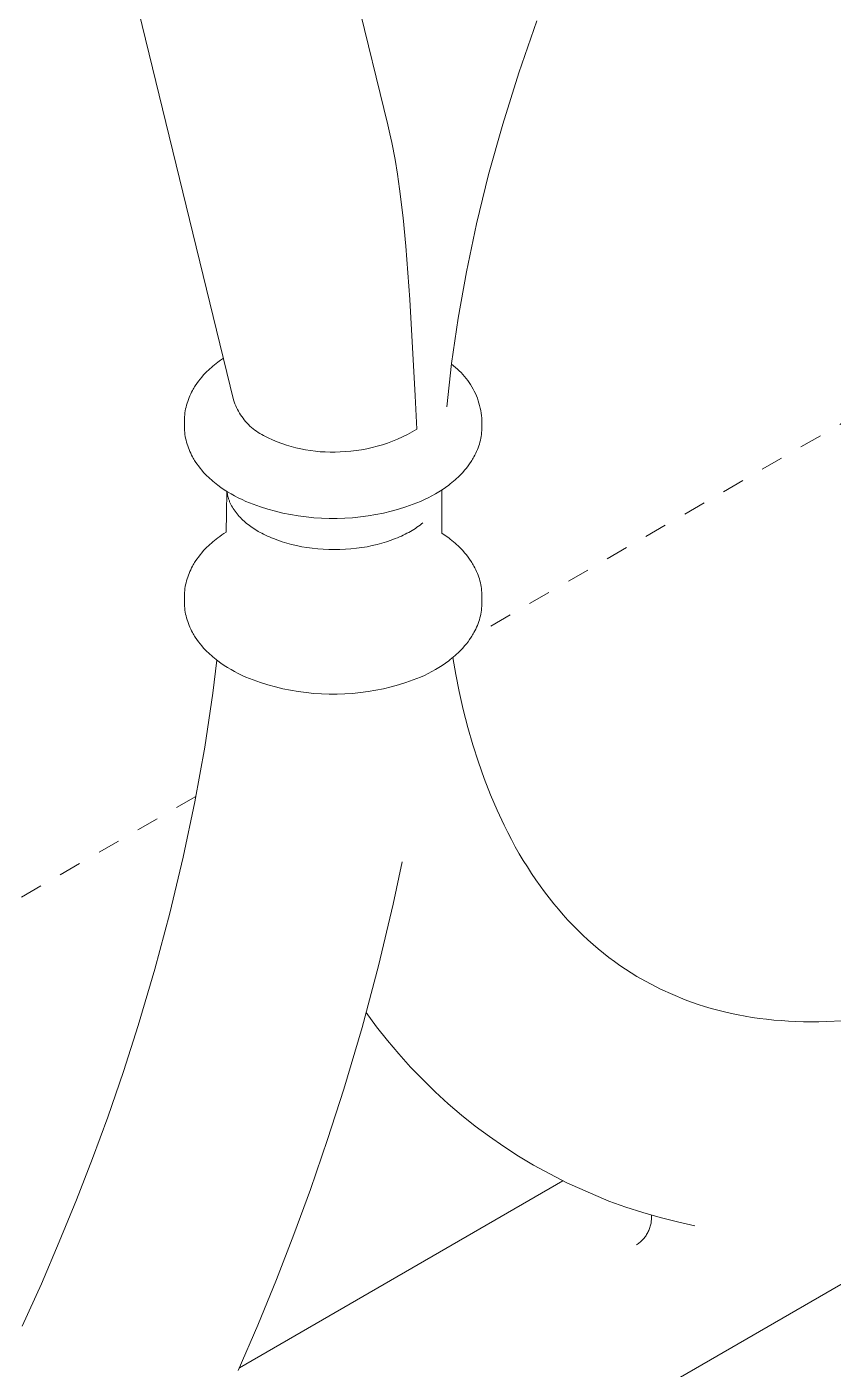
# Model space of a CAD drawing. Header units: inches. Extents: x -9 to 187, y -3 to 135.
# Drawn here: x 124.59 to 128.19, y 61.85 to 67.85 of the extents above; entities that cross this region are included whole.
import ezdxf

# ---------------------------------------------------------------- set-up
doc = ezdxf.new("R2010")
doc.units = ezdxf.units.IN
doc.linetypes.add('HIDDEN', pattern=[1.905, 1.27, -0.635])
doc.layers.add('ZANO_R', color=7, linetype='Continuous', lineweight=0)
doc.layers.add('ZANO_R_przerywana', color=250, linetype='HIDDEN', lineweight=0)

msp = doc.modelspace()

# ---------------------------------------------------------------- linework, layer by layer
at = {"layer": 'ZANO_R'}
for p, q in [((125.55959, 70.02469), (126.19834, 67.41243)), ((125.50918, 66.18356), (124.60643, 69.87553)), ((126.86407, 67.8759), (126.78338, 67.64362)), ((126.78338, 67.64362), (126.71164, 67.41471)), ((126.20795, 67.37122), (126.19834, 67.41243)), ((126.71164, 67.41471), (126.64881, 67.18998)), ((126.21615, 67.33277), (126.20795, 67.37122)), ((126.23056, 67.25656), (126.21615, 67.33277)), ((126.24127, 67.19125), (126.23056, 67.25656)), ((126.25076, 67.12574), (126.24127, 67.19125)), ((126.64881, 67.18998), (126.59475, 66.97018)), ((126.26651, 66.9965), (126.25076, 67.12574)), ((126.27899, 66.8695), (126.26651, 66.9965)), ((126.59475, 66.97018), (126.54928, 66.75597)), ((126.29682, 66.63246), (126.27899, 66.8695)), ((126.54928, 66.75597), (126.51216, 66.54798)), ((126.32027, 66.20194), (126.29682, 66.63246)), ((126.51216, 66.54798), (126.48306, 66.34672)), ((125.45093, 66.36117), (125.46361, 66.36993)), ((125.38418, 66.30424), (125.39039, 66.31052)), ((125.39039, 66.31052), (125.39677, 66.31672)), ((125.39677, 66.31672), (125.40332, 66.32283)), ((125.40332, 66.32283), (125.41004, 66.32886)), ((125.41004, 66.32886), (125.41692, 66.33479)), ((125.41692, 66.33479), (125.42396, 66.34064)), ((125.42396, 66.34064), (125.43115, 66.34639)), ((125.43115, 66.34639), (125.4385, 66.35205)), ((125.4385, 66.35205), (125.45093, 66.36117)), ((126.48306, 66.34672), (126.46166, 66.15259)), ((126.48253, 66.34249), (126.49166, 66.33567)), ((126.49166, 66.33567), (126.50056, 66.32854)), ((126.50056, 66.32854), (126.5092, 66.3211)), ((126.5092, 66.3211), (126.51758, 66.31336)), ((126.51758, 66.31336), (126.52568, 66.30534)), ((125.33797, 66.2465), (125.34471, 66.25653)), ((125.34471, 66.25653), (125.35185, 66.26641)), ((125.35185, 66.26641), (125.35937, 66.27613)), ((125.35937, 66.27613), (125.36727, 66.28567)), ((125.36727, 66.28567), (125.37554, 66.29504)), ((125.37554, 66.29504), (125.38418, 66.30424)), ((126.52568, 66.30534), (126.53351, 66.29705)), ((126.53351, 66.29705), (126.54104, 66.28849)), ((126.54104, 66.28849), (126.54827, 66.27967)), ((126.54827, 66.27967), (126.55519, 66.27061)), ((126.55519, 66.27061), (126.56179, 66.26131)), ((126.56179, 66.26131), (126.56806, 66.25179)), ((126.56806, 66.25179), (126.57401, 66.24206)), ((125.30709, 66.18529), (125.3103, 66.19357)), ((125.3103, 66.19357), (125.31377, 66.20179)), ((125.31377, 66.20179), (125.3175, 66.20992)), ((125.3175, 66.20992), (125.32148, 66.21799)), ((125.32148, 66.21799), (125.32572, 66.22597)), ((125.32572, 66.22597), (125.32862, 66.23116)), ((125.32862, 66.23116), (125.33164, 66.23631)), ((125.33164, 66.23631), (125.33475, 66.24142)), ((125.33475, 66.24142), (125.33797, 66.2465)), ((126.32796, 66.05245), (126.32027, 66.20194)), ((126.57401, 66.24206), (126.57961, 66.23213)), ((126.57961, 66.23213), (126.58486, 66.22201)), ((126.58486, 66.22201), (126.58976, 66.21172)), ((126.58976, 66.21172), (126.59431, 66.20126)), ((126.59431, 66.20126), (126.59848, 66.19065)), ((126.59848, 66.19065), (126.60229, 66.1799)), ((125.29215, 66.12559), (125.29345, 66.1343)), ((125.29345, 66.1343), (125.29504, 66.14296)), ((125.29504, 66.14296), (125.29691, 66.15156)), ((125.29691, 66.15156), (125.29905, 66.16007)), ((125.29905, 66.16007), (125.30146, 66.16854)), ((125.30146, 66.16854), (125.30414, 66.17695)), ((125.30414, 66.17695), (125.30709, 66.18529)), ((125.50918, 66.18356), (125.51209, 66.17473)), ((125.51209, 66.17473), (125.5153, 66.16601)), ((125.5153, 66.16601), (125.51881, 66.15741)), ((125.51881, 66.15741), (125.52262, 66.14893)), ((125.52262, 66.14893), (125.52672, 66.14059)), ((125.52672, 66.14059), (125.53111, 66.13239)), ((125.53111, 66.13239), (125.53579, 66.12436)), ((126.60229, 66.1799), (126.60572, 66.16903)), ((126.60572, 66.16903), (126.60877, 66.15804)), ((126.60877, 66.15804), (126.61144, 66.14696)), ((126.61144, 66.14696), (126.61373, 66.13578)), ((126.61373, 66.13578), (126.61562, 66.12454)), ((125.28982, 66.09051), (125.28997, 66.09929)), ((125.28982, 66.06435), (125.28982, 66.09051)), ((125.28997, 66.09929), (125.29041, 66.10807)), ((125.29041, 66.10807), (125.29114, 66.11684)), ((125.29114, 66.11684), (125.29215, 66.12559)), ((125.53579, 66.12436), (125.54073, 66.11649)), ((125.54073, 66.11649), (125.54595, 66.1088)), ((125.54595, 66.1088), (125.55144, 66.10129)), ((125.55144, 66.10129), (125.55718, 66.09398)), ((125.55718, 66.09398), (125.56317, 66.08687)), ((125.56317, 66.08687), (125.56941, 66.07998)), ((125.56941, 66.07998), (125.57588, 66.07331)), ((125.57588, 66.07331), (125.58258, 66.06686)), ((126.61562, 66.12454), (126.61713, 66.11324)), ((126.61713, 66.11324), (126.61824, 66.10189)), ((126.61824, 66.10189), (126.61896, 66.09051)), ((126.61896, 66.06435), (126.61896, 66.09051)), ((125.28997, 66.05557), (125.28982, 66.06435)), ((125.29041, 66.04679), (125.28997, 66.05557)), ((125.29114, 66.03802), (125.29041, 66.04679)), ((125.29215, 66.02927), (125.29114, 66.03802)), ((125.29345, 66.02056), (125.29215, 66.02927)), ((125.29504, 66.0119), (125.29345, 66.02056)), ((125.29691, 66.00331), (125.29504, 66.0119)), ((125.58258, 66.06686), (125.5895, 66.06066)), ((125.5895, 66.06066), (125.59663, 66.0547)), ((125.59663, 66.0547), (125.60396, 66.04898)), ((125.60396, 66.04898), (125.61149, 66.04353)), ((125.61149, 66.04353), (125.6192, 66.03834)), ((125.6192, 66.03834), (125.62709, 66.03343)), ((125.62709, 66.03343), (125.63515, 66.02879)), ((125.63515, 66.02879), (125.64336, 66.02443)), ((125.64336, 66.02443), (125.6631, 66.0145)), ((125.6631, 66.0145), (125.68317, 66.00525)), ((126.24227, 66.00841), (126.26425, 66.01831)), ((126.26425, 66.01831), (126.28587, 66.02896)), ((126.28587, 66.02896), (126.30711, 66.04034)), ((126.30711, 66.04034), (126.32796, 66.05244)), ((126.61374, 66.0119), (126.61187, 66.00331)), ((126.61532, 66.02056), (126.61374, 66.0119)), ((126.61663, 66.02927), (126.61532, 66.02056)), ((126.61764, 66.03802), (126.61663, 66.02927)), ((126.61837, 66.04679), (126.61764, 66.03802)), ((126.61881, 66.05557), (126.61837, 66.04679)), ((126.61896, 66.06435), (126.61881, 66.05557)), ((125.29905, 65.99479), (125.29691, 66.00331)), ((125.30146, 65.98632), (125.29905, 65.99479)), ((125.30414, 65.97792), (125.30146, 65.98632)), ((125.30709, 65.96957), (125.30414, 65.97792)), ((125.3103, 65.96129), (125.30709, 65.96957)), ((125.31377, 65.95308), (125.3103, 65.96129)), ((125.3175, 65.94494), (125.31377, 65.95308)), ((125.68317, 66.00525), (125.70354, 65.99668)), ((125.70354, 65.99668), (125.72419, 65.98882)), ((125.72419, 65.98882), (125.7451, 65.98167)), ((125.7451, 65.98167), (125.76624, 65.97523)), ((125.76624, 65.97523), (125.78759, 65.96953)), ((125.78759, 65.96953), (125.80913, 65.96455)), ((125.80913, 65.96455), (125.83082, 65.96031)), ((125.83082, 65.96031), (125.85264, 65.95682)), ((125.85264, 65.95682), (125.87457, 65.95408)), ((125.87457, 65.95408), (125.89657, 65.95208)), ((125.89657, 65.95208), (125.91864, 65.95084)), ((125.91864, 65.95084), (125.94073, 65.95035)), ((125.94073, 65.95035), (125.96283, 65.95062)), ((125.96283, 65.95062), (125.98491, 65.95164)), ((125.98491, 65.95164), (126.00898, 65.95274)), ((126.00898, 65.95274), (126.03301, 65.95466)), ((126.03301, 65.95466), (126.05695, 65.9574)), ((126.05695, 65.9574), (126.08079, 65.96096)), ((126.08079, 65.96096), (126.10449, 65.96534)), ((126.10449, 65.96534), (126.12802, 65.97053)), ((126.12802, 65.97053), (126.15137, 65.97653)), ((126.15137, 65.97653), (126.17449, 65.98332)), ((126.17449, 65.98332), (126.19737, 65.99091)), ((126.19737, 65.99091), (126.21997, 65.99928)), ((126.21997, 65.99928), (126.24227, 66.00841)), ((126.595, 65.95307), (126.59127, 65.94494)), ((126.59847, 65.96129), (126.595, 65.95307)), ((126.60168, 65.96957), (126.59847, 65.96129)), ((126.60463, 65.97791), (126.60168, 65.96957)), ((126.60731, 65.98632), (126.60463, 65.97791)), ((126.60973, 65.99479), (126.60731, 65.98632)), ((126.61187, 66.00331), (126.60973, 65.99479)), ((125.32148, 65.93687), (125.3175, 65.94494)), ((125.32572, 65.92889), (125.32148, 65.93687)), ((125.32862, 65.9237), (125.32572, 65.92889)), ((125.33164, 65.91855), (125.32862, 65.9237)), ((125.33475, 65.91344), (125.33164, 65.91855)), ((125.33797, 65.90836), (125.33475, 65.91344)), ((125.34471, 65.89833), (125.33797, 65.90836)), ((125.35185, 65.88845), (125.34471, 65.89833)), ((126.56407, 65.89833), (126.55693, 65.88845)), ((126.57081, 65.90836), (126.56407, 65.89833)), ((126.57402, 65.91344), (126.57081, 65.90836)), ((126.57714, 65.91855), (126.57402, 65.91344)), ((126.58015, 65.9237), (126.57714, 65.91855)), ((126.58306, 65.92889), (126.58015, 65.9237)), ((126.58729, 65.93687), (126.58306, 65.92889)), ((126.59127, 65.94494), (126.58729, 65.93687)), ((125.35937, 65.87873), (125.35185, 65.88845)), ((125.36727, 65.86919), (125.35937, 65.87873)), ((125.37554, 65.85982), (125.36727, 65.86919)), ((125.38418, 65.85063), (125.37554, 65.85982)), ((125.39039, 65.84434), (125.38418, 65.85063)), ((125.39677, 65.83814), (125.39039, 65.84434)), ((125.40332, 65.83203), (125.39677, 65.83814)), ((125.41004, 65.826), (125.40332, 65.83203)), ((126.50546, 65.83203), (126.49874, 65.826)), ((126.51201, 65.83814), (126.50546, 65.83203)), ((126.51839, 65.84434), (126.51201, 65.83814)), ((126.5246, 65.85062), (126.51839, 65.84434)), ((126.53323, 65.85982), (126.5246, 65.85062)), ((126.54151, 65.86919), (126.53323, 65.85982)), ((126.54941, 65.87873), (126.54151, 65.86919)), ((126.55693, 65.88845), (126.54941, 65.87873)), ((125.41692, 65.82007), (125.41004, 65.826)), ((125.42396, 65.81423), (125.41692, 65.82007)), ((125.43115, 65.80847), (125.42396, 65.81423)), ((125.4385, 65.80281), (125.43115, 65.80847)), ((125.45284, 65.79235), (125.4385, 65.80281)), ((125.46751, 65.78234), (125.45284, 65.79235)), ((125.48249, 65.77278), (125.46751, 65.78234)), ((125.47788, 65.67693), (125.47863, 65.77519)), ((125.48036, 65.77107), (125.47996, 65.77437)), ((125.48083, 65.76778), (125.48036, 65.77107)), ((125.49774, 65.7637), (125.48249, 65.77278)), ((126.42629, 65.77278), (126.41104, 65.7637)), ((126.44126, 65.78234), (126.42629, 65.77278)), ((126.44025, 65.78168), (126.43925, 65.67164)), ((126.45593, 65.79235), (126.44126, 65.78234)), ((126.47028, 65.80281), (126.45593, 65.79235)), ((126.47763, 65.80847), (126.47028, 65.80281)), ((126.48482, 65.81422), (126.47763, 65.80847)), ((126.49186, 65.82007), (126.48482, 65.81422)), ((126.49874, 65.826), (126.49186, 65.82007)), ((125.48137, 65.76449), (125.48083, 65.76778)), ((125.48198, 65.7612), (125.48137, 65.76449)), ((125.48266, 65.75793), (125.48198, 65.7612)), ((125.4834, 65.75466), (125.48266, 65.75793)), ((125.4842, 65.7514), (125.4834, 65.75466)), ((125.48508, 65.74814), (125.4842, 65.7514)), ((125.48602, 65.7449), (125.48508, 65.74814)), ((125.48703, 65.74167), (125.48602, 65.7449)), ((125.4881, 65.73844), (125.48703, 65.74167)), ((125.48923, 65.73523), (125.4881, 65.73844)), ((125.49043, 65.73203), (125.48923, 65.73523)), ((125.49169, 65.72885), (125.49043, 65.73203)), ((125.49302, 65.72567), (125.49169, 65.72885)), ((125.49441, 65.72251), (125.49302, 65.72567)), ((125.49586, 65.71937), (125.49441, 65.72251)), ((125.49737, 65.71624), (125.49586, 65.71937)), ((125.50058, 65.71002), (125.49737, 65.71624)), ((125.51398, 65.75465), (125.49774, 65.7637)), ((125.50402, 65.70387), (125.50058, 65.71002)), ((125.53046, 65.74604), (125.51398, 65.75465)), ((125.54716, 65.73788), (125.53046, 65.74604)), ((125.56408, 65.73017), (125.54716, 65.73788)), ((125.59652, 65.71756), (125.56408, 65.73017)), ((125.62937, 65.70605), (125.59652, 65.71756)), ((126.31225, 65.71756), (126.27941, 65.70605)), ((126.34469, 65.73017), (126.31225, 65.71756)), ((126.36161, 65.73788), (126.34469, 65.73017)), ((126.37832, 65.74604), (126.36161, 65.73788)), ((126.3948, 65.75465), (126.37832, 65.74604)), ((126.41104, 65.7637), (126.3948, 65.75465)), ((125.47579, 65.59296), (125.47788, 65.67693)), ((125.5077, 65.6978), (125.50402, 65.70387)), ((125.5116, 65.69179), (125.5077, 65.6978)), ((125.51572, 65.68587), (125.5116, 65.69179)), ((125.52006, 65.68003), (125.51572, 65.68587)), ((125.52461, 65.67428), (125.52006, 65.68003)), ((125.52935, 65.66862), (125.52461, 65.67428)), ((125.53429, 65.66305), (125.52935, 65.66862)), ((125.53942, 65.65757), (125.53429, 65.66305)), ((125.54473, 65.6522), (125.53942, 65.65757)), ((125.55021, 65.64692), (125.54473, 65.6522)), ((125.66258, 65.69566), (125.62937, 65.70605)), ((125.69613, 65.68639), (125.66258, 65.69566)), ((125.72996, 65.67825), (125.69613, 65.68639)), ((125.76406, 65.67126), (125.72996, 65.67825)), ((125.79837, 65.66543), (125.76406, 65.67126)), ((125.83286, 65.66075), (125.79837, 65.66543)), ((125.86748, 65.65723), (125.83286, 65.66075)), ((125.9022, 65.65489), (125.86748, 65.65723)), ((125.93699, 65.65372), (125.9022, 65.65489)), ((125.97179, 65.65372), (125.93699, 65.65372)), ((126.00657, 65.65489), (125.97179, 65.65372)), ((126.0413, 65.65723), (126.00657, 65.65489)), ((126.07592, 65.66075), (126.0413, 65.65723)), ((126.11041, 65.66543), (126.07592, 65.66075)), ((126.14472, 65.67126), (126.11041, 65.66543)), ((126.17881, 65.67825), (126.14472, 65.67126)), ((126.21265, 65.68639), (126.17881, 65.67825)), ((126.2462, 65.69566), (126.21265, 65.68639)), ((126.27941, 65.70605), (126.2462, 65.69566)), ((126.43925, 65.67164), (126.4401, 65.58837)), ((125.46627, 65.58679), (125.47579, 65.59296)), ((125.55586, 65.64175), (125.55021, 65.64692)), ((125.56166, 65.63669), (125.55586, 65.64175)), ((125.56761, 65.63173), (125.56166, 65.63669)), ((125.57371, 65.62688), (125.56761, 65.63173)), ((125.57994, 65.62215), (125.57371, 65.62688)), ((125.5863, 65.61752), (125.57994, 65.62215)), ((125.59277, 65.61301), (125.5863, 65.61752)), ((125.59936, 65.60861), (125.59277, 65.61301)), ((125.60606, 65.60433), (125.59936, 65.60861)), ((125.61285, 65.60016), (125.60606, 65.60433)), ((125.61973, 65.5961), (125.61285, 65.60016)), ((125.62736, 65.5918), (125.61973, 65.5961)), ((125.63522, 65.58755), (125.62736, 65.5918)), ((126.29185, 65.5918), (126.28399, 65.58755)), ((126.29948, 65.5961), (126.29185, 65.5918)), ((126.30691, 65.60049), (126.29948, 65.5961)), ((126.31424, 65.60501), (126.30691, 65.60049)), ((126.32145, 65.60967), (126.31424, 65.60501)), ((126.32854, 65.61446), (126.32145, 65.60967)), ((126.3355, 65.61938), (126.32854, 65.61446)), ((126.34231, 65.62443), (126.3355, 65.61938)), ((126.34897, 65.62962), (126.34231, 65.62443)), ((126.35546, 65.63493), (126.34897, 65.62962)), ((125.39039, 65.52561), (125.39677, 65.53181)), ((125.39677, 65.53181), (125.40332, 65.53792)), ((125.40332, 65.53792), (125.41004, 65.54395)), ((125.41004, 65.54395), (125.41692, 65.54988)), ((125.41692, 65.54988), (125.42396, 65.55573)), ((125.42396, 65.55573), (125.43115, 65.56148)), ((125.43115, 65.56148), (125.4385, 65.56714)), ((125.4385, 65.56714), (125.44762, 65.57388)), ((125.44762, 65.57388), (125.45688, 65.58043)), ((125.45688, 65.58043), (125.46627, 65.58679)), ((125.64331, 65.58337), (125.63522, 65.58755)), ((125.65164, 65.57926), (125.64331, 65.58337)), ((125.6602, 65.57524), (125.65164, 65.57926)), ((125.66899, 65.57129), (125.6602, 65.57524)), ((125.67801, 65.56743), (125.66899, 65.57129)), ((125.68725, 65.56367), (125.67801, 65.56743)), ((125.70638, 65.55646), (125.68725, 65.56367)), ((125.72637, 65.54968), (125.70638, 65.55646)), ((125.74716, 65.5434), (125.72637, 65.54968)), ((125.7687, 65.53765), (125.74716, 65.5434)), ((125.79094, 65.53247), (125.7687, 65.53765)), ((125.8138, 65.5279), (125.79094, 65.53247)), ((126.12827, 65.53247), (126.10541, 65.5279)), ((126.15051, 65.53765), (126.12827, 65.53247)), ((126.17205, 65.5434), (126.15051, 65.53765)), ((126.19284, 65.54968), (126.17205, 65.5434)), ((126.21282, 65.55646), (126.19284, 65.54968)), ((126.23196, 65.56367), (126.21282, 65.55646)), ((126.2412, 65.56743), (126.23196, 65.56367)), ((126.25022, 65.57129), (126.2412, 65.56743)), ((126.25901, 65.57524), (126.25022, 65.57129)), ((126.26757, 65.57926), (126.25901, 65.57524)), ((126.27589, 65.58337), (126.26757, 65.57926)), ((126.28399, 65.58755), (126.27589, 65.58337)), ((126.4401, 65.58837), (126.45537, 65.57801)), ((126.45537, 65.57801), (126.47028, 65.56714)), ((126.47028, 65.56714), (126.47763, 65.56148)), ((126.47763, 65.56148), (126.48482, 65.55573)), ((126.48482, 65.55573), (126.49186, 65.54988)), ((126.49186, 65.54988), (126.49874, 65.54395)), ((126.49874, 65.54395), (126.50545, 65.53792)), ((126.50545, 65.53792), (126.51201, 65.53181)), ((126.51201, 65.53181), (126.51839, 65.52561)), ((125.33797, 65.46159), (125.34471, 65.47163)), ((125.34471, 65.47163), (125.35185, 65.4815)), ((125.35185, 65.4815), (125.35937, 65.49122)), ((125.35937, 65.49122), (125.36727, 65.50076)), ((125.36727, 65.50076), (125.37554, 65.51013)), ((125.37554, 65.51013), (125.38418, 65.51933)), ((125.38418, 65.51933), (125.39039, 65.52561)), ((125.83722, 65.52397), (125.8138, 65.5279)), ((125.86111, 65.52071), (125.83722, 65.52397)), ((125.88539, 65.51815), (125.86111, 65.52071)), ((125.90996, 65.51631), (125.88539, 65.51815)), ((125.93473, 65.51519), (125.90996, 65.51631)), ((125.9596, 65.51482), (125.93473, 65.51519)), ((125.98447, 65.51519), (125.9596, 65.51482)), ((126.00924, 65.51631), (125.98447, 65.51519)), ((126.03382, 65.51815), (126.00924, 65.51631)), ((126.0581, 65.52071), (126.03382, 65.51815)), ((126.08199, 65.52397), (126.0581, 65.52071)), ((126.10541, 65.5279), (126.08199, 65.52397)), ((126.51839, 65.52561), (126.5246, 65.51933)), ((126.5246, 65.51933), (126.53323, 65.51013)), ((126.53323, 65.51013), (126.54151, 65.50076)), ((126.54151, 65.50076), (126.54941, 65.49122)), ((126.54941, 65.49122), (126.55693, 65.4815)), ((126.55693, 65.4815), (126.56407, 65.47163)), ((126.56407, 65.47163), (126.57081, 65.46159)), ((125.3103, 65.40866), (125.31377, 65.41688)), ((125.31377, 65.41688), (125.3175, 65.42502)), ((125.3175, 65.42502), (125.32148, 65.43308)), ((125.32148, 65.43308), (125.32572, 65.44106)), ((125.32572, 65.44106), (125.32862, 65.44625)), ((125.32862, 65.44625), (125.33164, 65.4514)), ((125.33164, 65.4514), (125.33475, 65.45651)), ((125.33475, 65.45651), (125.33797, 65.46159)), ((126.57081, 65.46159), (126.57403, 65.45651)), ((126.57403, 65.45651), (126.57714, 65.4514)), ((126.57714, 65.4514), (126.58015, 65.44625)), ((126.58015, 65.44625), (126.58306, 65.44106)), ((126.58306, 65.44106), (126.58729, 65.43308)), ((126.58729, 65.43308), (126.59127, 65.42502)), ((126.59127, 65.42502), (126.595, 65.41688)), ((126.595, 65.41688), (126.59847, 65.40866)), ((125.29345, 65.34939), (125.29504, 65.35805)), ((125.29504, 65.35805), (125.29691, 65.36665)), ((125.29691, 65.36665), (125.29905, 65.37516)), ((125.29905, 65.37516), (125.30146, 65.38363)), ((125.30146, 65.38363), (125.30414, 65.39204)), ((125.30414, 65.39204), (125.30709, 65.40038)), ((125.30709, 65.40038), (125.3103, 65.40866)), ((126.59847, 65.40866), (126.60169, 65.40038)), ((126.60169, 65.40038), (126.60463, 65.39204)), ((126.60463, 65.39204), (126.60731, 65.38363)), ((126.60731, 65.38363), (126.60973, 65.37516)), ((126.60973, 65.37516), (126.61187, 65.36665)), ((126.61187, 65.36665), (126.61374, 65.35805)), ((126.61374, 65.35805), (126.61532, 65.34939)), ((125.28982, 65.3056), (125.28997, 65.31438)), ((125.28982, 65.27944), (125.28982, 65.3056)), ((125.28997, 65.31438), (125.29041, 65.32316)), ((125.29041, 65.32316), (125.29114, 65.33194)), ((125.29114, 65.33194), (125.29215, 65.34068)), ((125.29215, 65.34068), (125.29345, 65.34939)), ((126.61532, 65.34939), (126.61663, 65.34068)), ((126.61663, 65.34068), (126.61764, 65.33194)), ((126.61764, 65.33194), (126.61837, 65.32316)), ((126.61837, 65.32316), (126.61881, 65.31438)), ((126.61881, 65.31438), (126.61896, 65.3056)), ((126.61896, 65.27944), (126.61896, 65.3056)), ((125.28997, 65.27066), (125.28982, 65.27944)), ((125.29041, 65.26188), (125.28997, 65.27066)), ((125.29114, 65.25311), (125.29041, 65.26188)), ((125.29215, 65.24436), (125.29114, 65.25311)), ((125.29345, 65.23565), (125.29215, 65.24436)), ((125.29504, 65.22699), (125.29345, 65.23565)), ((126.61532, 65.23565), (126.61374, 65.22699)), ((126.61663, 65.24436), (126.61532, 65.23565)), ((126.61764, 65.25311), (126.61663, 65.24436)), ((126.61837, 65.26188), (126.61764, 65.25311)), ((126.61881, 65.27066), (126.61837, 65.26188)), ((126.61896, 65.27944), (126.61881, 65.27066)), ((125.29691, 65.2184), (125.29504, 65.22699)), ((125.29905, 65.20988), (125.29691, 65.2184)), ((125.30146, 65.20142), (125.29905, 65.20988)), ((125.30414, 65.19301), (125.30146, 65.20142)), ((125.30709, 65.18466), (125.30414, 65.19301)), ((125.3103, 65.17638), (125.30709, 65.18466)), ((125.31377, 65.16817), (125.3103, 65.17638)), ((126.59847, 65.17638), (126.595, 65.16817)), ((126.60168, 65.18466), (126.59847, 65.17638)), ((126.60463, 65.19301), (126.60168, 65.18466)), ((126.60731, 65.20141), (126.60463, 65.19301)), ((126.60973, 65.20988), (126.60731, 65.20141)), ((126.61187, 65.2184), (126.60973, 65.20988)), ((126.61374, 65.22699), (126.61187, 65.2184)), ((125.3175, 65.16003), (125.31377, 65.16817)), ((125.32148, 65.15196), (125.3175, 65.16003)), ((125.32572, 65.14398), (125.32148, 65.15196)), ((125.32862, 65.13879), (125.32572, 65.14398)), ((125.33164, 65.13364), (125.32862, 65.13879)), ((125.33475, 65.12853), (125.33164, 65.13364)), ((125.33797, 65.12345), (125.33475, 65.12853)), ((125.34471, 65.11342), (125.33797, 65.12345)), ((125.35185, 65.10354), (125.34471, 65.11342)), ((126.56407, 65.11342), (126.55693, 65.10354)), ((126.57081, 65.12345), (126.56407, 65.11342)), ((126.57402, 65.12853), (126.57081, 65.12345)), ((126.57714, 65.13364), (126.57402, 65.12853)), ((126.58015, 65.13879), (126.57714, 65.13364)), ((126.58306, 65.14398), (126.58015, 65.13879)), ((126.58729, 65.15196), (126.58306, 65.14398)), ((126.59127, 65.16003), (126.58729, 65.15196)), ((126.595, 65.16817), (126.59127, 65.16003)), ((125.35937, 65.09382), (125.35185, 65.10354)), ((125.36727, 65.08428), (125.35937, 65.09382)), ((125.37554, 65.07491), (125.36727, 65.08428)), ((125.38418, 65.06572), (125.37554, 65.07491)), ((125.39039, 65.05943), (125.38418, 65.06572)), ((125.39677, 65.05323), (125.39039, 65.05943)), ((125.40332, 65.04712), (125.39677, 65.05323)), ((126.51201, 65.05323), (126.50546, 65.04712)), ((126.51839, 65.05943), (126.51201, 65.05323)), ((126.5246, 65.06572), (126.51839, 65.05943)), ((126.53323, 65.07491), (126.5246, 65.06572)), ((126.54151, 65.08428), (126.53323, 65.07491)), ((126.54941, 65.09382), (126.54151, 65.08428)), ((126.55693, 65.10354), (126.54941, 65.09382)), ((125.41004, 65.0411), (125.40332, 65.04712)), ((125.41692, 65.03516), (125.41004, 65.0411)), ((125.41584, 64.87418), (125.43395, 65.02138)), ((125.42396, 65.02932), (125.41692, 65.03516)), ((125.43115, 65.02356), (125.42396, 65.02932)), ((125.4385, 65.0179), (125.43115, 65.02356)), ((125.45284, 65.00745), (125.4385, 65.0179)), ((125.46751, 64.99743), (125.45284, 65.00745)), ((125.48249, 64.98788), (125.46751, 64.99743)), ((126.44126, 64.99743), (126.42629, 64.98788)), ((126.45593, 65.00745), (126.44126, 64.99743)), ((126.47028, 65.0179), (126.45593, 65.00745)), ((126.47763, 65.02356), (126.47028, 65.0179)), ((126.48482, 65.02932), (126.47763, 65.02356)), ((126.49186, 65.03516), (126.48482, 65.02932)), ((126.48908, 65.03282), (126.50235, 64.95704)), ((126.49874, 65.04109), (126.49186, 65.03516)), ((126.50546, 65.04712), (126.49874, 65.04109)), ((125.49774, 64.97879), (125.48249, 64.98788)), ((125.51398, 64.96974), (125.49774, 64.97879)), ((125.53046, 64.96113), (125.51398, 64.96974)), ((125.54716, 64.95297), (125.53046, 64.96113)), ((125.56408, 64.94526), (125.54716, 64.95297)), ((125.59652, 64.93265), (125.56408, 64.94526)), ((125.62937, 64.92115), (125.59652, 64.93265)), ((126.31225, 64.93265), (126.27941, 64.92115)), ((126.34469, 64.94526), (126.31225, 64.93265)), ((126.36161, 64.95297), (126.34469, 64.94526)), ((126.37832, 64.96113), (126.36161, 64.95297)), ((126.3948, 64.96974), (126.37832, 64.96113)), ((126.41104, 64.97879), (126.3948, 64.96974)), ((126.42629, 64.98788), (126.41104, 64.97879)), ((126.50235, 64.95704), (126.5174, 64.8816)), ((125.38005, 64.6329), (125.41584, 64.87418)), ((125.66258, 64.91075), (125.62937, 64.92115)), ((125.69613, 64.90148), (125.66258, 64.91075)), ((125.72996, 64.89334), (125.69613, 64.90148)), ((125.76406, 64.88635), (125.72996, 64.89334)), ((125.79837, 64.88052), (125.76406, 64.88635)), ((125.83286, 64.87584), (125.79837, 64.88052)), ((125.86748, 64.87233), (125.83286, 64.87584)), ((125.9022, 64.86998), (125.86748, 64.87233)), ((126.0413, 64.87233), (126.00657, 64.86998)), ((126.07592, 64.87584), (126.0413, 64.87233)), ((126.11041, 64.88052), (126.07592, 64.87584)), ((126.14472, 64.88635), (126.11041, 64.88052)), ((126.17881, 64.89334), (126.14472, 64.88635)), ((126.21265, 64.90148), (126.17881, 64.89334)), ((126.2462, 64.91075), (126.21265, 64.90148)), ((126.27941, 64.92115), (126.2462, 64.91075)), ((126.5174, 64.8816), (126.53575, 64.80041)), ((125.93699, 64.86881), (125.9022, 64.86998)), ((125.97179, 64.86881), (125.93699, 64.86881)), ((126.00657, 64.86998), (125.97179, 64.86881)), ((126.53575, 64.80041), (126.55636, 64.71977)), ((126.55636, 64.71977), (126.57853, 64.64234)), ((125.33627, 64.38823), (125.38005, 64.6329)), ((126.57853, 64.64234), (126.60299, 64.5656)), ((126.60299, 64.5656), (126.62885, 64.49232)), ((126.62885, 64.49232), (126.65703, 64.4199)), ((126.65703, 64.4199), (126.68643, 64.35109)), ((125.28457, 64.14085), (125.33627, 64.38823)), ((126.68643, 64.35109), (126.71815, 64.28333)), ((126.71815, 64.28333), (126.73424, 64.25115)), ((126.73424, 64.25115), (126.7509, 64.21927)), ((126.7509, 64.21927), (126.76814, 64.1877)), ((126.76814, 64.1877), (126.78594, 64.15644)), ((126.78594, 64.15644), (126.80361, 64.12671)), ((125.2251, 63.89148), (125.28457, 64.14085)), ((126.26322, 64.12072), (126.22268, 63.93092)), ((126.80361, 64.12671), (126.82184, 64.09731)), ((126.82184, 64.09731), (126.84064, 64.06827)), ((126.84064, 64.06827), (126.85997, 64.0396)), ((126.85997, 64.0396), (126.87912, 64.01237)), ((126.87912, 64.01237), (126.89881, 63.98553)), ((126.89881, 63.98553), (126.91904, 63.95908)), ((126.22268, 63.93092), (126.15703, 63.65563)), ((126.91904, 63.95908), (126.93979, 63.93305)), ((126.93979, 63.93305), (126.96034, 63.90833)), ((125.15803, 63.64079), (125.2251, 63.89148)), ((126.96034, 63.90833), (126.98141, 63.88403)), ((126.98141, 63.88403), (127.00298, 63.86018)), ((127.00298, 63.86018), (127.02505, 63.83679)), ((127.02505, 63.83679), (127.04693, 63.81455)), ((127.04693, 63.81455), (127.0693, 63.79278)), ((127.0693, 63.79278), (127.09214, 63.7715)), ((127.09214, 63.7715), (127.11542, 63.75073)), ((127.11542, 63.75073), (127.13862, 63.73092)), ((127.13862, 63.73092), (127.16226, 63.71163)), ((127.16226, 63.71163), (127.18631, 63.69286)), ((127.18631, 63.69286), (127.21078, 63.67463)), ((127.21078, 63.67463), (127.23528, 63.65721)), ((125.08358, 63.38953), (125.15803, 63.64079)), ((126.15703, 63.65563), (126.08326, 63.3799)), ((127.23528, 63.65721), (127.26018, 63.64033)), ((127.26018, 63.64033), (127.28544, 63.62401)), ((127.28544, 63.62401), (127.31106, 63.60827)), ((127.31106, 63.60827), (127.3298, 63.59725)), ((127.3298, 63.59725), (127.41638, 63.55139)), ((127.41638, 63.55139), (127.5269, 63.50383)), ((127.5269, 63.50383), (127.55553, 63.49333)), ((127.55553, 63.49333), (127.58439, 63.48345)), ((126.14839, 63.38358), (126.10186, 63.44669)), ((127.58439, 63.48345), (127.61345, 63.47419)), ((127.61345, 63.47419), (127.6427, 63.46556)), ((127.6427, 63.46556), (127.67275, 63.45739)), ((127.67275, 63.45739), (127.70297, 63.44983)), ((127.70297, 63.44983), (127.73334, 63.44291)), ((127.73334, 63.44291), (127.76384, 63.43662)), ((127.76384, 63.43662), (127.79529, 63.4308)), ((125.01737, 63.18401), (125.08358, 63.38953)), ((126.08326, 63.3799), (126.00165, 63.10443)), ((126.19695, 63.32202), (126.14839, 63.38358)), ((127.79529, 63.4308), (127.82685, 63.42561)), ((127.82685, 63.42561), (127.85851, 63.42105)), ((127.85851, 63.42105), (127.89025, 63.41711)), ((127.89025, 63.41711), (127.92304, 63.4137)), ((127.92304, 63.4137), (127.95589, 63.4109)), ((127.95589, 63.4109), (127.98879, 63.40873)), ((127.98879, 63.40873), (128.02172, 63.40717)), ((128.02172, 63.40717), (128.05573, 63.40619)), ((128.05573, 63.40619), (128.08977, 63.40582)), ((128.08977, 63.40582), (128.1238, 63.40606)), ((128.1238, 63.40606), (128.15782, 63.4069)), ((128.15782, 63.4069), (128.22803, 63.41045)), ((126.24749, 63.26208), (126.19695, 63.32202)), ((126.29996, 63.20382), (126.24749, 63.26208)), ((129.91065, 63.20701), (124.94205, 60.33839)), ((126.3543, 63.1473), (126.29996, 63.20382)), ((124.94691, 62.97992), (125.01737, 63.18401)), ((126.41046, 63.09259), (126.3543, 63.1473)), ((126.00165, 63.10443), (125.92932, 62.8799)), ((126.46838, 63.03974), (126.41046, 63.09259)), ((126.52798, 62.98881), (126.46838, 63.03974)), ((124.8789, 62.79468), (124.94691, 62.97992)), ((126.58922, 62.93984), (126.52798, 62.98881)), ((126.65202, 62.89291), (126.58922, 62.93984)), ((126.71632, 62.84804), (126.65202, 62.89291)), ((125.92932, 62.8799), (125.85234, 62.65692)), ((126.78205, 62.8053), (126.71632, 62.84804)), ((124.80752, 62.61071), (124.8789, 62.79468)), ((126.84914, 62.76473), (126.78205, 62.8053)), ((126.99775, 62.68602), (126.84914, 62.76473)), ((125.5353, 61.86054), (126.98071, 62.69504)), ((125.85234, 62.65692), (125.77828, 62.45523)), ((127.18599, 62.605), (126.99775, 62.68602)), ((124.7306, 62.42267), (124.80752, 62.61071)), ((127.26137, 62.5779), (127.18599, 62.605)), ((127.33761, 62.55331), (127.26137, 62.5779)), ((127.41462, 62.53127), (127.33761, 62.55331)), ((127.3764, 62.53693), (127.37613, 62.54194)), ((127.3765, 62.53191), (127.3764, 62.53693)), ((127.36217, 62.4688), (127.36427, 62.47336)), ((127.36427, 62.47336), (127.36621, 62.47799)), ((127.36621, 62.47799), (127.36799, 62.48268)), ((127.36799, 62.48268), (127.3696, 62.48744)), ((127.3696, 62.48744), (127.37105, 62.49225)), ((127.37105, 62.49225), (127.37233, 62.4971)), ((127.37233, 62.4971), (127.37344, 62.502)), ((127.37344, 62.502), (127.37438, 62.50693)), ((127.37438, 62.50693), (127.37515, 62.51189)), ((127.37515, 62.51189), (127.37575, 62.51687)), ((127.37575, 62.51687), (127.37618, 62.52188)), ((127.37618, 62.52188), (127.37643, 62.52689)), ((127.37643, 62.52689), (127.3765, 62.53191)), ((127.49232, 62.51179), (127.41462, 62.53127)), ((127.57062, 62.4949), (127.49232, 62.51179)), ((124.65027, 62.23607), (124.7306, 62.42267)), ((125.77828, 62.45523), (125.70057, 62.25492)), ((127.30949, 62.40952), (127.31367, 62.41229)), ((127.31367, 62.41229), (127.31776, 62.4152)), ((127.31776, 62.4152), (127.32175, 62.41825)), ((127.32175, 62.41825), (127.32563, 62.42144)), ((127.32563, 62.42144), (127.32939, 62.42476)), ((127.32939, 62.42476), (127.33304, 62.42821)), ((127.33304, 62.42821), (127.33657, 62.43179)), ((127.33657, 62.43179), (127.33997, 62.43548)), ((127.33997, 62.43548), (127.34324, 62.43929)), ((127.34324, 62.43929), (127.34637, 62.44321)), ((127.34637, 62.44321), (127.34937, 62.44724)), ((127.34937, 62.44724), (127.35222, 62.45137)), ((127.35222, 62.45137), (127.35494, 62.45559)), ((127.35494, 62.45559), (127.3575, 62.45991)), ((127.3575, 62.45991), (127.35991, 62.46431)), ((127.35991, 62.46431), (127.36217, 62.4688)), ((124.56446, 62.04629), (124.65027, 62.23607)), ((125.70057, 62.25492), (125.61703, 62.0507)), ((125.61703, 62.0507), (125.52979, 61.84803))]:
    msp.add_line(p, q, dxfattribs=at)
at = {"layer": 'ZANO_R_przerywana', "ltscale": 0.05}
for p, q in [((131.2487, 67.82349), (126.57003, 65.12226)), ((125.34097, 64.41266), (119.21568, 60.87622))]:
    msp.add_line(p, q, dxfattribs=at)

doc.saveas('drawing.dxf')
